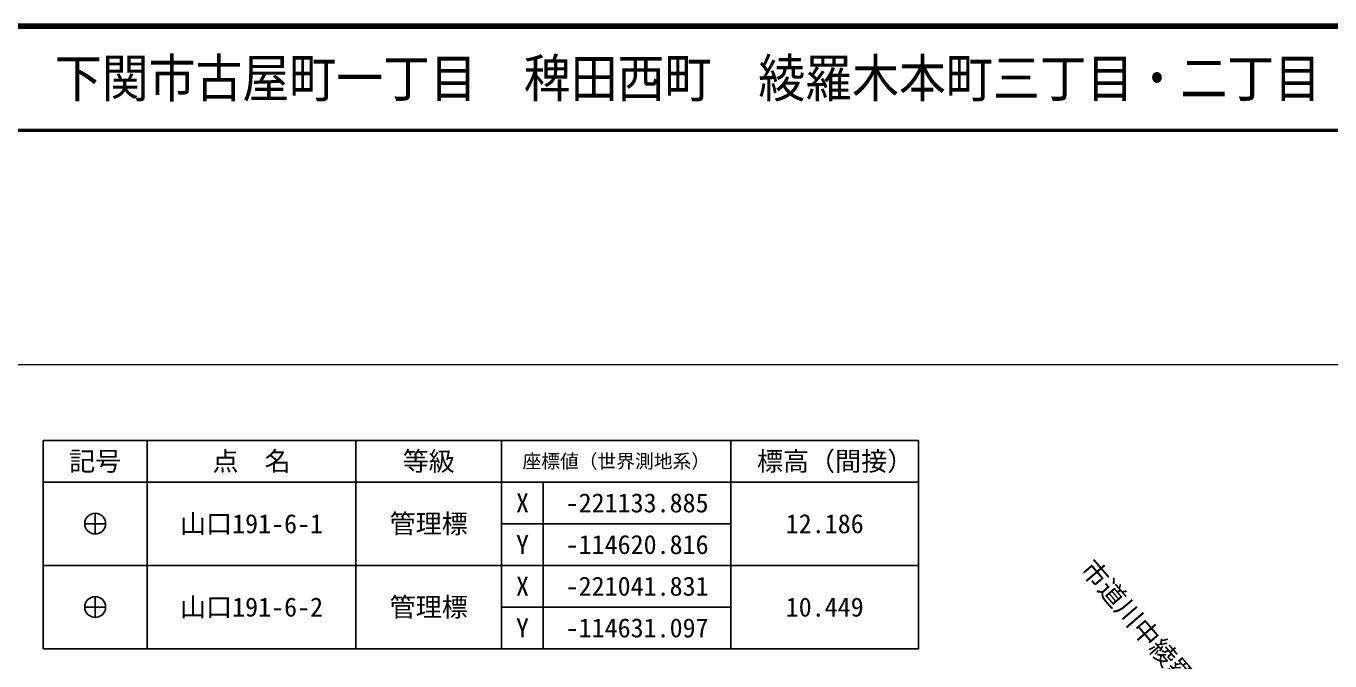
# Model space of a CAD drawing. Units: millimetres, scale not verified. Extents: x 40000 to 680000, y 20000 to 380000.
# Drawn here: x 382648 to 507760, y 319050 to 380000 of the extents above; entities that cross this region are included whole.
import ezdxf
from ezdxf.enums import TextEntityAlignment as Align

# ---------------------------------------------------------------- set-up
doc = ezdxf.new("R2010")
doc.units = ezdxf.units.MM
doc.header["$LTSCALE"] = 1000
for name, color, linetype, lineweight in [('M-BMK-HTXT', 7, 'Continuous', 13), ('M-BMK-SRVR', 3, 'Continuous', 25), ('M-STR-HTXT', 7, 'Continuous', 13), ('M-TTL', 2, 'Continuous', 140), ('M-TTL-LINE', 7, 'Continuous', 50)]:
    doc.layers.add(name, color=color, linetype=linetype, lineweight=lineweight)
doc.layers.add('M-TTL-TXT', color=7, linetype='Continuous')
doc.styles.add('ＭＳ ゴシック', font='')
doc.styles.get('ＭＳ ゴシック').set_extended_font_data('MS Gothic')

msp = doc.modelspace()

# ---------------------------------------------------------------- linework, layer by layer
at = {"layer": 'M-BMK-SRVR'}
for p, q in [((394281, 340226), (384281, 340226)), ((384281, 340226), (384281, 336226)), ((394281, 336226), (394281, 340226)), ((394281, 340226), (414281, 340226)), ((414281, 336226), (414281, 340226)), ((414281, 340226), (428281, 340226)), ((428281, 336226), (428281, 340226)), ((428281, 340226), (450281, 340226)), ((450281, 340226), (450281, 336226)), ((450281, 340226), (468281, 340226)), ((468281, 340226), (468281, 336226)), ((384281, 336226), (394281, 336226)), ((384281, 336226), (384281, 320226)), ((414281, 336226), (394281, 336226)), ((394281, 336226), (394281, 320226)), ((428281, 336226), (414281, 336226)), ((414281, 336226), (414281, 320226)), ((432281, 336226), (428281, 336226)), ((428281, 336226), (428281, 332226)), ((432281, 332226), (432281, 336226)), ((432281, 336226), (450281, 336226)), ((450281, 336226), (450281, 332226)), ((450281, 336226), (468281, 336226)), ((468281, 336226), (468281, 328226)), ((389281, 333226), (389281, 331226)), ((388281, 332226), (390281, 332226)), ((428281, 332226), (432281, 332226)), ((428281, 332226), (428281, 320226)), ((432281, 320226), (432281, 332226)), ((432281, 332226), (450281, 332226)), ((450281, 332226), (450281, 320226)), ((384281, 328226), (394281, 328226)), ((394281, 328226), (414281, 328226)), ((414281, 328226), (428281, 328226)), ((428281, 328226), (432281, 328226)), ((450281, 328226), (432281, 328226)), ((468281, 328226), (450281, 328226)), ((468281, 328226), (468281, 320226)), ((388281, 324226), (390281, 324226)), ((389281, 325226), (389281, 323226)), ((428281, 324226), (450281, 324226)), ((468281, 320226), (384281, 320226))]:
    msp.add_line(p, q, dxfattribs=at)
for centre in [(389281, 332226), (389281, 324226)]:
    msp.add_circle(centre, 1000, dxfattribs=at)
at = {"layer": 'M-STR-HTXT'}
msp.add_line((67443, 347500), (533765, 347500), dxfattribs=at)
at = {"layer": 'M-TTL'}
msp.add_line((680000, 380000), (40000, 380000), dxfattribs=at)
at = {"layer": 'M-TTL-LINE'}
msp.add_line((40000, 370000), (680000, 370000), dxfattribs=at)

# ---------------------------------------------------------------- texts
at = {"layer": 'M-BMK-HTXT', "style": 'ＭＳ ゴシック'}
msp.add_text('市道川中綾羅木本町57号線', height=1833, rotation=310.737, dxfattribs=at).set_placement((484427, 328399), align=Align.MIDDLE_LEFT)
at = {"layer": 'M-BMK-SRVR', "style": 'ＭＳ ゴシック'}
for s, height, p in [('記号', 1833, (389281, 338226)), ('点\u3000名', 1833, (404281, 338226)), ('等級', 1833, (421281, 338226)), ('座標値（世界測地系）', 1320, (439281, 338226)), ('標高（間接）', 1833, (460281, 338226)), ('X', 1833, (430281, 334226)), ('-221133.885', 1833, (441281, 334226)), ('山口191-6-1', 1833, (404281, 332226)), ('管理標', 1833, (421281, 332226)), ('12.186', 1833, (459281, 332226)), ('Y', 1833, (430281, 330226)), ('-114620.816', 1833, (441281, 330226)), ('X', 1833, (430281, 326226)), ('-221041.831', 1833, (441281, 326226)), ('山口191-6-2', 1833, (404281, 324226)), ('管理標', 1833, (421281, 324226)), ('10.449', 1833, (459281, 324226)), ('Y', 1833, (430281, 322226)), ('-114631.097', 1833, (441281, 322226))]:
    msp.add_text(s, height=height, dxfattribs=at).set_placement(p, align=Align.MIDDLE_CENTER)
at = {"layer": 'M-TTL-TXT', "style": 'ＭＳ ゴシック', "width": 0.9}
msp.add_text('下関市古屋町一丁目\u3000稗田西町\u3000綾羅木本町三丁目・二丁目', height=3666, dxfattribs=at).set_placement((385404, 375000), align=Align.MIDDLE_LEFT)

doc.saveas('drawing.dxf')
